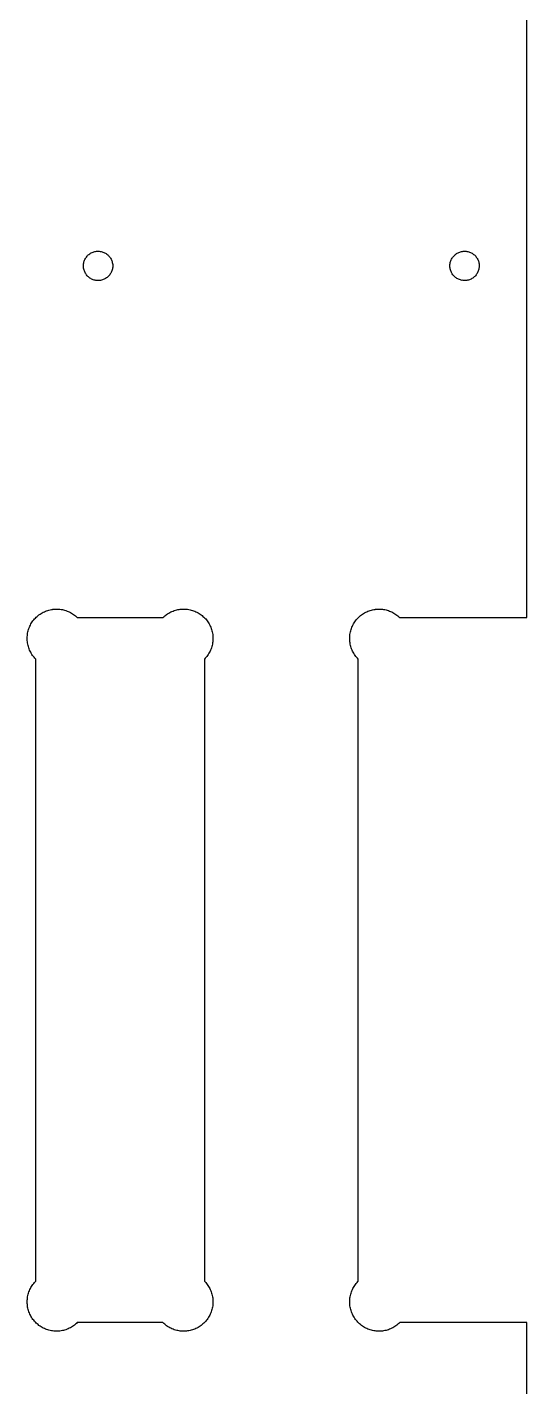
# Model space of a CAD drawing. Extents: x 0 to 96, y 0 to 48.
# Drawn here: x 92.06 to 94.19, y 11.59 to 17.39 of the extents above; entities that cross this region are included whole.
import ezdxf

# ---------------------------------------------------------------- set-up
doc = ezdxf.new("R2010")
doc.units = 0
doc.layers.add('Layer_1', color=7, linetype='CONTINUOUS')

msp = doc.modelspace()

# ---------------------------------------------------------------- linework, layer by layer
at = {"layer": 'Layer_1', "color": 7}
for p, q in [((94.188295, 14.870249), (94.188295, 17.870091)), ((92.302862, 16.393477), (92.304438, 16.397059)), ((92.304438, 16.397059), (92.306012, 16.400524)), ((92.306012, 16.400524), (92.308374, 16.40387)), ((92.308374, 16.40387), (92.310343, 16.407059)), ((92.310343, 16.407059), (92.313099, 16.410091)), ((92.313099, 16.410091), (92.315854, 16.413004)), ((92.315854, 16.413004), (92.318611, 16.415721)), ((92.318611, 16.415721), (92.321367, 16.41824)), ((92.321367, 16.41824), (92.324517, 16.420602)), ((92.324517, 16.420602), (92.32806, 16.422729)), ((92.32806, 16.422729), (92.331209, 16.424658)), ((92.331209, 16.424658), (92.334752, 16.426351)), ((92.334752, 16.426351), (92.338689, 16.427847)), ((92.338689, 16.427847), (92.342232, 16.429107)), ((92.342232, 16.429107), (92.34617, 16.430129)), ((92.34617, 16.43013), (92.349713, 16.430874)), ((92.349713, 16.430878), (92.35365, 16.431433)), ((92.35365, 16.43143), (92.357587, 16.431708)), ((92.357587, 16.431706), (92.361524, 16.431706)), ((92.361524, 16.431744), (92.365461, 16.431544)), ((92.365461, 16.431548), (92.369398, 16.431114)), ((92.369398, 16.431114), (92.373335, 16.430403)), ((92.373335, 16.430406), (92.377272, 16.429461)), ((92.377272, 16.429461), (92.380815, 16.42828)), ((92.380815, 16.42828), (92.384359, 16.426902)), ((92.384359, 16.426902), (92.388295, 16.425249)), ((92.388295, 16.425249), (92.391445, 16.423398)), ((92.391445, 16.423398), (92.394989, 16.421311)), ((92.394989, 16.421311), (92.398138, 16.419068)), ((92.398138, 16.419068), (92.401288, 16.416587)), ((92.401288, 16.416587), (92.404043, 16.41391)), ((92.404043, 16.41391), (92.4068, 16.411076)), ((92.4068, 16.411076), (92.409162, 16.408083)), ((92.409162, 16.408083), (92.411524, 16.404933)), ((92.411524, 16.404933), (92.413887, 16.401666)), ((92.413887, 16.401666), (92.415854, 16.39824)), ((92.415854, 16.39824), (92.41743, 16.394697)), ((93.865854, 16.394697), (93.86743, 16.39824)), ((93.86743, 16.39824), (93.869398, 16.401666)), ((93.869398, 16.401666), (93.871367, 16.404933)), ((93.871367, 16.404933), (93.873729, 16.408083)), ((93.873729, 16.408083), (93.876484, 16.411076)), ((93.876484, 16.411076), (93.879241, 16.41391)), ((93.879241, 16.41391), (93.881997, 16.416587)), ((93.881997, 16.416587), (93.885145, 16.419068)), ((93.885145, 16.419068), (93.888295, 16.421311)), ((93.888295, 16.421311), (93.891445, 16.423398)), ((93.891445, 16.423398), (93.894989, 16.425249)), ((93.894989, 16.425249), (93.898532, 16.426902)), ((93.898532, 16.426902), (93.902075, 16.42828)), ((93.902075, 16.42828), (93.906012, 16.429461)), ((93.906012, 16.429461), (93.909949, 16.430406)), ((93.909949, 16.430406), (93.913492, 16.431117)), ((93.913492, 16.431114), (93.91743, 16.431548)), ((93.91743, 16.431548), (93.921367, 16.431748)), ((93.921367, 16.431744), (93.925303, 16.431744)), ((93.925303, 16.431706), (93.929241, 16.431428)), ((93.929241, 16.43143), (93.933178, 16.430874)), ((93.933178, 16.430878), (93.937114, 16.430133)), ((93.937114, 16.43013), (93.941051, 16.429108)), ((93.941051, 16.429107), (93.944594, 16.427847)), ((93.944594, 16.427847), (93.948138, 16.426351)), ((93.948138, 16.426351), (93.951681, 16.424658)), ((93.951681, 16.424658), (93.955224, 16.422729)), ((93.955224, 16.422729), (93.958374, 16.420602)), ((93.958374, 16.420602), (93.961524, 16.41824)), ((93.961524, 16.41824), (93.964673, 16.415721)), ((93.964673, 16.415721), (93.96743, 16.413004)), ((93.96743, 16.413004), (93.970185, 16.410091)), ((93.970185, 16.410091), (93.972548, 16.407059)), ((93.972548, 16.407059), (93.97491, 16.40387)), ((93.97491, 16.40387), (93.976879, 16.400524)), ((93.976879, 16.400524), (93.978847, 16.397059)), ((93.978847, 16.397059), (93.980422, 16.393477)), ((92.297744, 16.370563), (92.298133, 16.3745)), ((92.297744, 16.366666), (92.297744, 16.370563)), ((92.298138, 16.362729), (92.297749, 16.366666)), ((92.298138, 16.3745), (92.298527, 16.378398)), ((92.298532, 16.358831), (92.298143, 16.362729)), ((92.299319, 16.355012), (92.29853, 16.358831)), ((92.298532, 16.378398), (92.299321, 16.382257)), ((92.299319, 16.382257), (92.300108, 16.386076)), ((92.3005, 16.351193), (92.299319, 16.355012)), ((92.300107, 16.386076), (92.301288, 16.389816)), ((92.301681, 16.347492), (92.3005, 16.351193)), ((92.301288, 16.389816), (92.302862, 16.393477)), ((92.303257, 16.343831), (92.301681, 16.347492)), ((92.304831, 16.340327), (92.303257, 16.343831)), ((92.3068, 16.336902), (92.304831, 16.340327)), ((92.41428, 16.338004), (92.412311, 16.334697)), ((92.416249, 16.341469), (92.41428, 16.338004)), ((92.417823, 16.345051), (92.416249, 16.341469)), ((92.41743, 16.394697), (92.419004, 16.391076)), ((92.419398, 16.348713), (92.417823, 16.345051)), ((92.419004, 16.391076), (92.420185, 16.387334)), ((92.420579, 16.352453), (92.419398, 16.348713)), ((92.420185, 16.387334), (92.420974, 16.383556)), ((92.421367, 16.356272), (92.420578, 16.352453)), ((92.420973, 16.383556), (92.421762, 16.379697)), ((92.422154, 16.36013), (92.421365, 16.356272)), ((92.42176, 16.379697), (92.422549, 16.3758)), ((92.422548, 16.364028), (92.422159, 16.36013)), ((92.422548, 16.3758), (92.422937, 16.371902)), ((92.422941, 16.367964), (92.422552, 16.364028)), ((92.422941, 16.371902), (92.422941, 16.367964)), ((93.86113, 16.36013), (93.860341, 16.364028)), ((93.860343, 16.371902), (93.860732, 16.3758)), ((93.860343, 16.367964), (93.860343, 16.371902)), ((93.860343, 16.364028), (93.860343, 16.367964)), ((93.860737, 16.3758), (93.861125, 16.379697)), ((93.86113, 16.379697), (93.861919, 16.383556)), ((93.861524, 16.356272), (93.861135, 16.36013)), ((93.862705, 16.352453), (93.861524, 16.356272)), ((93.861918, 16.383556), (93.863099, 16.387334)), ((93.863887, 16.348713), (93.862705, 16.352453)), ((93.863099, 16.387334), (93.86428, 16.391076)), ((93.865068, 16.345051), (93.863887, 16.348713)), ((93.86428, 16.391076), (93.865854, 16.394697)), ((93.866642, 16.341469), (93.865068, 16.345051)), ((93.868611, 16.338004), (93.866642, 16.341469)), ((93.870579, 16.334697), (93.868611, 16.338004)), ((93.97806, 16.340327), (93.976091, 16.336902)), ((93.980028, 16.343831), (93.97806, 16.340327)), ((93.981209, 16.347492), (93.980028, 16.343831)), ((93.980422, 16.393477), (93.981997, 16.389816)), ((93.982783, 16.351193), (93.981209, 16.347492)), ((93.981997, 16.389816), (93.983178, 16.386076)), ((93.983571, 16.355012), (93.982782, 16.351193)), ((93.983178, 16.386076), (93.983967, 16.382257)), ((93.984359, 16.358831), (93.98357, 16.355012)), ((93.983964, 16.382257), (93.984753, 16.378398)), ((93.985145, 16.362729), (93.984357, 16.358831)), ((93.984752, 16.378398), (93.985141, 16.3745)), ((93.985145, 16.3745), (93.985145, 16.370563)), ((93.985145, 16.370563), (93.985145, 16.366666)), ((93.985145, 16.366666), (93.985145, 16.362729)), ((92.309162, 16.333594), (92.3068, 16.336902)), ((92.311524, 16.330446), (92.309162, 16.333594)), ((92.313887, 16.327453), (92.311524, 16.330446)), ((92.316642, 16.324619), (92.313887, 16.327453)), ((92.319398, 16.321941), (92.316642, 16.324619)), ((92.322548, 16.3195), (92.319398, 16.321941)), ((92.325698, 16.317217), (92.322548, 16.3195)), ((92.329241, 16.31513), (92.325698, 16.317217)), ((92.33239, 16.31328), (92.329241, 16.31513)), ((92.335933, 16.311666), (92.33239, 16.31328)), ((92.33987, 16.310249), (92.335933, 16.311666)), ((92.343413, 16.309068), (92.33987, 16.310249)), ((92.347351, 16.308122), (92.343413, 16.309067)), ((92.351288, 16.307453), (92.347351, 16.30812)), ((92.355224, 16.306981), (92.351288, 16.307459)), ((92.359162, 16.306783), (92.355224, 16.306983)), ((92.363099, 16.306823), (92.359162, 16.306823)), ((92.367035, 16.307099), (92.363099, 16.306821)), ((92.370579, 16.30765), (92.367035, 16.307094)), ((92.374517, 16.308438), (92.370579, 16.307649)), ((92.378453, 16.309421), (92.374517, 16.308443)), ((92.381997, 16.310681), (92.378453, 16.309421)), ((92.385933, 16.312178), (92.381997, 16.310681)), ((92.389083, 16.31387), (92.385933, 16.312178)), ((92.392627, 16.3158), (92.389083, 16.31387)), ((92.39617, 16.317964), (92.392627, 16.3158)), ((92.399319, 16.320288), (92.39617, 16.317964)), ((92.402075, 16.322808), (92.399319, 16.320288)), ((92.404831, 16.325524), (92.402075, 16.322808)), ((92.407587, 16.328438), (92.404831, 16.325524)), ((92.409949, 16.331469), (92.407587, 16.328438)), ((92.412311, 16.334697), (92.409949, 16.331469)), ((93.872941, 16.331469), (93.870579, 16.334697)), ((93.875698, 16.328438), (93.872941, 16.331469)), ((93.87806, 16.325524), (93.875698, 16.328438)), ((93.880815, 16.322808), (93.87806, 16.325524)), ((93.883964, 16.320288), (93.880815, 16.322808)), ((93.887114, 16.317964), (93.883964, 16.320288)), ((93.890264, 16.3158), (93.887114, 16.317964)), ((93.893808, 16.31387), (93.890264, 16.3158)), ((93.897351, 16.312178), (93.893808, 16.31387)), ((93.900894, 16.310681), (93.897351, 16.312178)), ((93.904831, 16.309421), (93.900894, 16.310681)), ((93.908374, 16.308438), (93.904831, 16.309416)), ((93.912311, 16.30765), (93.908374, 16.308439)), ((93.916249, 16.307099), (93.912311, 16.307654)), ((93.920185, 16.306823), (93.916249, 16.307101)), ((93.924122, 16.306783), (93.920185, 16.306783)), ((93.92806, 16.306981), (93.924122, 16.306781)), ((93.931997, 16.307453), (93.92806, 16.306976)), ((93.935933, 16.308122), (93.931997, 16.307456)), ((93.939477, 16.309068), (93.935933, 16.308123)), ((93.943413, 16.310249), (93.939477, 16.309068)), ((93.946957, 16.311666), (93.943413, 16.310249)), ((93.9505, 16.31328), (93.946957, 16.311666)), ((93.954043, 16.31513), (93.9505, 16.31328)), ((93.957587, 16.317217), (93.954043, 16.31513)), ((93.960737, 16.3195), (93.957587, 16.317217)), ((93.963492, 16.321941), (93.960737, 16.3195)), ((93.966642, 16.324619), (93.963492, 16.321941)), ((93.969398, 16.327453), (93.966642, 16.324619)), ((93.97176, 16.330446), (93.969398, 16.327453)), ((93.974122, 16.333594), (93.97176, 16.330446)), ((93.976091, 16.336902), (93.974122, 16.333594)), ((92.117035, 14.888083), (92.12176, 14.89076)), ((92.12176, 14.89076), (92.126484, 14.89324)), ((92.126484, 14.89324), (92.131209, 14.895524)), ((92.131209, 14.895524), (92.135933, 14.897611)), ((92.135933, 14.897611), (92.140658, 14.899461)), ((92.140658, 14.899461), (92.145775, 14.901153)), ((92.145775, 14.901153), (92.150894, 14.902611)), ((92.150894, 14.902611), (92.155619, 14.90387)), ((92.155619, 14.90387), (92.16113, 14.904892)), ((92.16113, 14.904894), (92.166249, 14.905717)), ((92.166249, 14.905721), (92.171367, 14.90631)), ((92.171367, 14.906311), (92.176484, 14.9067)), ((92.176484, 14.906706), (92.181602, 14.906861)), ((92.181602, 14.906862), (92.187114, 14.906862)), ((92.187114, 14.906823), (92.192232, 14.906546)), ((92.192232, 14.906548), (92.197351, 14.906037)), ((92.197351, 14.906036), (92.202469, 14.905324)), ((92.202469, 14.905327), (92.207981, 14.904382)), ((92.207981, 14.904382), (92.212705, 14.90324)), ((92.212705, 14.90324), (92.217823, 14.901902)), ((92.217823, 14.901902), (92.222941, 14.900327)), ((92.222941, 14.900327), (92.22806, 14.898556)), ((92.22806, 14.898556), (92.232783, 14.896587)), ((92.232783, 14.896587), (92.237508, 14.894421)), ((92.237508, 14.894421), (92.242232, 14.89202)), ((92.242232, 14.89202), (92.246563, 14.889461)), ((92.661524, 14.889461), (92.665854, 14.89202)), ((92.665854, 14.89202), (92.670579, 14.894421)), ((92.670579, 14.894421), (92.675303, 14.896587)), ((92.675303, 14.896587), (92.680422, 14.898556)), ((92.680422, 14.898556), (92.685145, 14.900327)), ((92.685145, 14.900327), (92.690264, 14.901902)), ((92.690264, 14.901902), (92.695382, 14.90324)), ((92.695382, 14.90324), (92.7005, 14.904382)), ((92.7005, 14.904382), (92.705619, 14.905327)), ((92.705619, 14.905327), (92.710737, 14.906038)), ((92.710737, 14.906036), (92.715854, 14.906547)), ((92.715854, 14.906548), (92.720973, 14.906826)), ((92.720973, 14.906823), (92.726484, 14.906823)), ((92.726484, 14.906862), (92.731602, 14.906707)), ((92.731602, 14.906706), (92.736721, 14.906317)), ((92.736721, 14.906311), (92.741839, 14.905722)), ((92.741839, 14.905721), (92.747351, 14.904899)), ((92.747351, 14.904894), (92.752469, 14.903872)), ((92.752469, 14.90387), (92.757587, 14.902611)), ((92.757587, 14.902611), (92.762311, 14.901153)), ((92.762311, 14.901153), (92.76743, 14.899461)), ((92.76743, 14.899461), (92.772154, 14.897611)), ((92.772154, 14.897611), (92.777272, 14.895524)), ((92.777272, 14.895524), (92.781997, 14.89324)), ((92.781997, 14.89324), (92.786327, 14.89076)), ((92.786327, 14.89076), (92.791051, 14.888083)), ((93.492232, 14.888083), (93.496563, 14.89076)), ((93.496563, 14.89076), (93.501288, 14.89324)), ((93.501288, 14.89324), (93.506012, 14.895524)), ((93.506012, 14.895524), (93.510737, 14.897611)), ((93.510737, 14.897611), (93.515854, 14.899461)), ((93.515854, 14.899461), (93.520579, 14.901153)), ((93.520579, 14.901153), (93.525698, 14.902611)), ((93.525698, 14.902611), (93.530815, 14.90387)), ((93.530815, 14.90387), (93.535933, 14.904892)), ((93.535933, 14.904894), (93.541051, 14.905717)), ((93.541051, 14.905721), (93.54617, 14.90631)), ((93.54617, 14.906311), (93.551681, 14.9067)), ((93.551681, 14.906706), (93.5568, 14.906861)), ((93.5568, 14.906862), (93.561918, 14.906862)), ((93.561918, 14.906823), (93.56743, 14.906546)), ((93.56743, 14.906548), (93.572548, 14.906037)), ((93.572548, 14.906036), (93.577665, 14.905324)), ((93.577665, 14.905327), (93.582783, 14.904382)), ((93.582783, 14.904382), (93.587902, 14.90324)), ((93.587902, 14.90324), (93.59302, 14.901902)), ((93.59302, 14.901902), (93.598138, 14.900327)), ((93.598138, 14.900327), (93.602862, 14.898556)), ((93.602862, 14.898556), (93.607587, 14.896587)), ((93.607587, 14.896587), (93.612311, 14.894421)), ((93.612311, 14.894421), (93.617035, 14.89202)), ((93.617035, 14.89202), (93.62176, 14.889461)), ((92.06743, 14.829107), (92.069398, 14.83391)), ((92.069398, 14.83391), (92.07176, 14.838634)), ((92.07176, 14.838634), (92.074122, 14.84324)), ((92.074122, 14.84324), (92.076879, 14.847729)), ((92.076879, 14.847729), (92.079634, 14.852138)), ((92.079634, 14.852138), (92.082783, 14.85639)), ((92.082783, 14.85639), (92.085933, 14.860524)), ((92.085933, 14.860524), (92.089477, 14.86454)), ((92.089477, 14.86454), (92.09302, 14.868398)), ((92.09302, 14.868398), (92.096563, 14.872099)), ((92.096563, 14.872099), (92.1005, 14.875642)), ((92.1005, 14.875642), (92.104438, 14.879028)), ((92.104438, 14.879028), (92.108374, 14.882217)), ((92.108374, 14.882217), (92.112705, 14.885249)), ((92.112705, 14.885249), (92.117035, 14.888083)), ((92.246563, 14.889461), (92.251288, 14.886706)), ((92.251288, 14.886706), (92.255619, 14.883752)), ((92.255619, 14.883752), (92.259555, 14.880642)), ((92.259555, 14.880642), (92.263887, 14.877334)), ((92.263887, 14.877334), (92.267823, 14.87387)), ((92.267823, 14.87387), (92.271367, 14.870249)), ((92.271367, 14.870249), (92.636721, 14.870249)), ((92.636721, 14.870249), (92.640264, 14.87387)), ((92.640264, 14.87387), (92.644201, 14.877334)), ((92.644201, 14.877334), (92.648532, 14.880642)), ((92.648532, 14.880642), (92.652469, 14.883752)), ((92.652469, 14.883752), (92.6568, 14.886706)), ((92.6568, 14.886706), (92.661524, 14.889461)), ((92.791051, 14.888083), (92.795382, 14.885249)), ((92.795382, 14.885249), (92.799713, 14.882217)), ((92.799713, 14.882217), (92.80365, 14.879028)), ((92.80365, 14.879028), (92.807587, 14.875642)), ((92.807587, 14.875642), (92.811524, 14.872099)), ((92.811524, 14.872099), (92.815461, 14.868398)), ((92.815461, 14.868398), (92.819004, 14.86454)), ((92.819004, 14.86454), (92.822154, 14.860524)), ((92.822154, 14.860524), (92.825303, 14.85639)), ((92.825303, 14.85639), (92.828453, 14.852138)), ((92.828453, 14.852138), (92.831209, 14.847729)), ((92.831209, 14.847729), (92.833964, 14.84324)), ((92.833964, 14.84324), (92.836327, 14.838634)), ((92.836327, 14.838634), (92.838689, 14.83391)), ((92.838689, 14.83391), (92.840658, 14.829107)), ((93.442232, 14.829107), (93.444594, 14.83391)), ((93.444594, 14.83391), (93.446563, 14.838634)), ((93.446563, 14.838634), (93.449319, 14.84324)), ((93.449319, 14.84324), (93.451681, 14.847729)), ((93.451681, 14.847729), (93.454831, 14.852138)), ((93.454831, 14.852138), (93.457587, 14.85639)), ((93.457587, 14.85639), (93.46113, 14.860524)), ((93.46113, 14.860524), (93.46428, 14.86454)), ((93.46428, 14.86454), (93.467823, 14.868398)), ((93.467823, 14.868398), (93.471367, 14.872099)), ((93.471367, 14.872099), (93.475303, 14.875642)), ((93.475303, 14.875642), (93.479241, 14.879028)), ((93.479241, 14.879028), (93.483571, 14.882217)), ((93.483571, 14.882217), (93.487902, 14.885249)), ((93.487902, 14.885249), (93.492232, 14.888083)), ((93.62176, 14.889461), (93.626091, 14.886706)), ((93.626091, 14.886706), (93.630422, 14.883752)), ((93.630422, 14.883752), (93.634752, 14.880642)), ((93.634752, 14.880642), (93.638689, 14.877334)), ((93.638689, 14.877334), (93.642627, 14.87387)), ((93.642627, 14.87387), (93.646563, 14.870249)), ((93.646563, 14.870249), (94.188295, 14.870249)), ((92.057981, 14.783162), (92.05837, 14.788398)), ((92.057981, 14.777926), (92.057981, 14.783162)), ((92.058374, 14.772729), (92.057985, 14.777926)), ((92.058374, 14.788398), (92.058763, 14.793634)), ((92.058768, 14.793634), (92.059157, 14.798831)), ((92.059162, 14.798831), (92.059951, 14.803989)), ((92.059949, 14.803989), (92.06113, 14.809146)), ((92.06113, 14.809146), (92.062311, 14.814224)), ((92.062311, 14.814224), (92.063887, 14.819264)), ((92.063887, 14.819264), (92.065461, 14.824224)), ((92.065461, 14.824224), (92.06743, 14.829107)), ((92.840658, 14.829107), (92.842627, 14.824224)), ((92.842627, 14.824224), (92.844201, 14.819264)), ((92.844201, 14.819264), (92.845775, 14.814224)), ((92.845775, 14.814224), (92.846957, 14.809146)), ((92.846957, 14.809146), (92.848138, 14.803989)), ((92.848138, 14.803989), (92.848927, 14.798831)), ((92.848925, 14.798831), (92.849314, 14.793634)), ((92.849319, 14.793634), (92.849708, 14.788398)), ((92.849713, 14.788398), (92.850102, 14.783162)), ((92.850107, 14.777926), (92.849718, 14.772729)), ((92.850107, 14.783162), (92.850107, 14.777926)), ((93.433178, 14.788398), (93.433567, 14.793634)), ((93.433178, 14.783162), (93.433178, 14.788398)), ((93.433178, 14.777926), (93.433178, 14.783162)), ((93.433571, 14.772729), (93.433182, 14.777926)), ((93.433571, 14.793634), (93.43436, 14.798831)), ((93.434359, 14.798831), (93.435148, 14.803989)), ((93.435145, 14.803989), (93.435934, 14.809146)), ((93.435933, 14.809146), (93.437508, 14.814224)), ((93.437508, 14.814224), (93.438689, 14.819264)), ((93.438689, 14.819264), (93.440658, 14.824224)), ((93.440658, 14.824224), (93.442232, 14.829107)), ((92.058768, 14.767492), (92.058379, 14.772729)), ((92.059555, 14.762296), (92.058767, 14.767492)), ((92.060737, 14.757178), (92.059555, 14.762296)), ((92.061524, 14.752059), (92.060735, 14.757178)), ((92.063099, 14.746981), (92.061524, 14.752059)), ((92.064673, 14.741981), (92.063099, 14.746981)), ((92.066249, 14.737059), (92.064673, 14.741981)), ((92.068217, 14.732217), (92.066249, 14.737059)), ((92.070579, 14.727453), (92.068217, 14.732217)), ((92.072941, 14.722808), (92.070579, 14.727453)), ((92.075303, 14.71824), (92.072941, 14.722808)), ((92.07806, 14.713791), (92.075303, 14.71824)), ((92.832783, 14.71824), (92.830028, 14.713791)), ((92.835145, 14.722808), (92.832783, 14.71824)), ((92.837508, 14.727453), (92.835145, 14.722808)), ((92.83987, 14.732217), (92.837508, 14.727453)), ((92.841839, 14.737059), (92.83987, 14.732217)), ((92.843413, 14.741981), (92.841839, 14.737059)), ((92.844989, 14.746981), (92.843413, 14.741981)), ((92.846563, 14.752059), (92.844989, 14.746981)), ((92.847744, 14.757178), (92.846563, 14.752059)), ((92.848532, 14.762296), (92.847743, 14.757178)), ((92.849319, 14.767492), (92.84853, 14.762296)), ((92.849713, 14.772729), (92.849324, 14.767492)), ((93.433964, 14.767492), (93.433575, 14.772729)), ((93.434752, 14.762296), (93.433963, 14.767492)), ((93.43554, 14.757178), (93.434751, 14.762296)), ((93.436721, 14.752059), (93.43554, 14.757178)), ((93.437902, 14.746981), (93.436721, 14.752059)), ((93.439477, 14.741981), (93.437902, 14.746981)), ((93.441445, 14.737059), (93.439477, 14.741981)), ((93.443413, 14.732217), (93.441445, 14.737059)), ((93.445382, 14.727453), (93.443413, 14.732217)), ((93.447744, 14.722808), (93.445382, 14.727453)), ((93.4505, 14.71824), (93.447744, 14.722808)), ((93.453257, 14.713791), (93.4505, 14.71824)), ((92.081209, 14.709461), (92.07806, 14.713791)), ((92.084359, 14.705249), (92.081209, 14.709461)), ((92.087508, 14.701193), (92.084359, 14.705249)), ((92.091051, 14.697257), (92.087508, 14.701193)), ((92.094594, 14.693477), (92.091051, 14.697257)), ((92.094594, 12.043083), (92.094594, 14.693477)), ((92.817035, 14.697257), (92.813492, 14.693477)), ((92.813492, 14.693477), (92.813492, 12.043083)), ((92.820579, 14.701193), (92.817035, 14.697257)), ((92.823729, 14.705249), (92.820579, 14.701193)), ((92.826879, 14.709461), (92.823729, 14.705249)), ((92.830028, 14.713791), (92.826879, 14.709461)), ((93.456012, 14.709461), (93.453257, 14.713791)), ((93.459162, 14.705249), (93.456012, 14.709461)), ((93.462705, 14.701193), (93.459162, 14.705249)), ((93.466249, 14.697257), (93.462705, 14.701193)), ((93.469792, 14.693477), (93.466249, 14.697257)), ((93.469792, 12.043083), (93.469792, 14.693477)), ((92.063887, 11.992099), (92.065461, 11.997059)), ((92.065461, 11.997059), (92.06743, 12.001941)), ((92.06743, 12.001941), (92.069398, 12.006744)), ((92.069398, 12.006744), (92.07176, 12.011469)), ((92.07176, 12.011469), (92.074122, 12.016076)), ((92.074122, 12.016076), (92.076879, 12.020563)), ((92.076879, 12.020563), (92.079634, 12.024973)), ((92.079634, 12.024973), (92.082783, 12.029224)), ((92.082783, 12.029224), (92.085933, 12.033359)), ((92.085933, 12.033359), (92.089477, 12.037374)), ((92.089477, 12.037374), (92.09302, 12.041232)), ((92.09302, 12.041232), (92.094594, 12.043083)), ((92.813492, 12.043083), (92.815461, 12.041232)), ((92.815461, 12.041232), (92.819004, 12.037374)), ((92.819004, 12.037374), (92.822154, 12.033359)), ((92.822154, 12.033359), (92.825303, 12.029224)), ((92.825303, 12.029224), (92.828453, 12.024973)), ((92.828453, 12.024973), (92.831209, 12.020563)), ((92.831209, 12.020563), (92.833964, 12.016076)), ((92.833964, 12.016076), (92.836327, 12.011469)), ((92.836327, 12.011469), (92.838689, 12.006744)), ((92.838689, 12.006744), (92.840658, 12.001941)), ((92.840658, 12.001941), (92.842627, 11.997059)), ((92.842627, 11.997059), (92.844201, 11.992099)), ((93.438689, 11.992099), (93.440658, 11.997059)), ((93.440658, 11.997059), (93.442232, 12.001941)), ((93.442232, 12.001941), (93.444594, 12.006744)), ((93.444594, 12.006744), (93.446563, 12.011469)), ((93.446563, 12.011469), (93.449319, 12.016076)), ((93.449319, 12.016076), (93.451681, 12.020563)), ((93.451681, 12.020563), (93.454831, 12.024973)), ((93.454831, 12.024973), (93.457587, 12.029224)), ((93.457587, 12.029224), (93.46113, 12.033359)), ((93.46113, 12.033359), (93.46428, 12.037374)), ((93.46428, 12.037374), (93.467823, 12.041232)), ((93.467823, 12.041232), (93.469792, 12.043083)), ((92.057981, 11.955997), (92.05837, 11.961232)), ((92.057981, 11.953398), (92.057981, 11.955997)), ((92.058374, 11.948162), (92.057985, 11.953398)), ((92.058374, 11.961232), (92.058763, 11.966469)), ((92.058768, 11.942926), (92.058379, 11.948162)), ((92.058768, 11.966469), (92.059157, 11.971666)), ((92.059162, 11.937729), (92.058773, 11.942926)), ((92.059949, 11.932571), (92.05916, 11.937729)), ((92.059162, 11.971666), (92.059951, 11.976823)), ((92.059949, 11.976823), (92.06113, 11.981981)), ((92.06113, 11.981981), (92.062311, 11.987059)), ((92.062311, 11.987059), (92.063887, 11.992099)), ((92.844201, 11.992099), (92.845775, 11.987059)), ((92.845775, 11.987059), (92.846957, 11.981981)), ((92.846957, 11.981981), (92.848138, 11.976823)), ((92.848925, 11.937729), (92.848137, 11.932571)), ((92.848138, 11.976823), (92.848927, 11.971666)), ((92.848925, 11.971666), (92.849314, 11.966469)), ((92.849319, 11.942926), (92.84893, 11.937729)), ((92.849319, 11.966469), (92.849708, 11.961232)), ((92.849713, 11.948162), (92.849324, 11.942926)), ((92.849713, 11.961232), (92.850102, 11.955997)), ((92.850107, 11.953398), (92.849718, 11.948162)), ((92.850107, 11.955997), (92.850107, 11.953398)), ((93.433178, 11.961232), (93.433567, 11.966469)), ((93.433178, 11.955997), (93.433178, 11.961232)), ((93.433178, 11.953398), (93.433178, 11.955997)), ((93.433178, 11.948162), (93.433178, 11.953398)), ((93.433571, 11.942926), (93.433182, 11.948162)), ((93.434359, 11.937729), (93.43357, 11.942926)), ((93.433571, 11.966469), (93.43436, 11.971666)), ((93.435145, 11.932571), (93.434357, 11.937729)), ((93.434359, 11.971666), (93.435148, 11.976823)), ((93.435145, 11.976823), (93.435934, 11.981981)), ((93.435933, 11.981981), (93.437508, 11.987059)), ((93.437508, 11.987059), (93.438689, 11.992099)), ((92.06113, 11.927453), (92.059949, 11.932571)), ((92.062311, 11.922334), (92.06113, 11.927453)), ((92.063887, 11.917334), (92.062311, 11.922334)), ((92.065461, 11.912374), (92.063887, 11.917334)), ((92.06743, 11.907492), (92.065461, 11.912374)), ((92.069398, 11.902689), (92.06743, 11.907492)), ((92.07176, 11.897964), (92.069398, 11.902689)), ((92.074122, 11.893359), (92.07176, 11.897964)), ((92.076879, 11.888831), (92.074122, 11.893359)), ((92.079634, 11.884461), (92.076879, 11.888831)), ((92.082783, 11.88017), (92.079634, 11.884461)), ((92.085933, 11.876036), (92.082783, 11.88017)), ((92.825303, 11.88017), (92.822154, 11.876036)), ((92.828453, 11.884461), (92.825303, 11.88017)), ((92.831209, 11.888831), (92.828453, 11.884461)), ((92.833964, 11.893359), (92.831209, 11.888831)), ((92.836327, 11.897964), (92.833964, 11.893359)), ((92.838689, 11.902689), (92.836327, 11.897964)), ((92.840658, 11.907492), (92.838689, 11.902689)), ((92.842627, 11.912374), (92.840658, 11.907492)), ((92.844201, 11.917334), (92.842627, 11.912374)), ((92.845775, 11.922334), (92.844201, 11.917334)), ((92.846957, 11.927453), (92.845775, 11.922334)), ((92.848138, 11.932571), (92.846957, 11.927453)), ((93.435933, 11.927453), (93.435144, 11.932571)), ((93.437508, 11.922334), (93.435933, 11.927453)), ((93.438689, 11.917334), (93.437508, 11.922334)), ((93.440658, 11.912374), (93.438689, 11.917334)), ((93.442232, 11.907492), (93.440658, 11.912374)), ((93.444594, 11.902689), (93.442232, 11.907492)), ((93.446563, 11.897964), (93.444594, 11.902689)), ((93.449319, 11.893359), (93.446563, 11.897964)), ((93.451681, 11.888831), (93.449319, 11.893359)), ((93.454831, 11.884461), (93.451681, 11.888831)), ((93.457587, 11.88017), (93.454831, 11.884461)), ((93.46113, 11.876036), (93.457587, 11.88017)), ((92.089477, 11.872059), (92.085933, 11.876036)), ((92.09302, 11.868201), (92.089477, 11.872059)), ((92.096563, 11.8645), (92.09302, 11.868201)), ((92.1005, 11.860957), (92.096563, 11.8645)), ((92.104438, 11.857571), (92.1005, 11.860957)), ((92.108374, 11.854343), (92.104438, 11.857571)), ((92.112705, 11.851311), (92.108374, 11.854343)), ((92.117035, 11.848477), (92.112705, 11.851311)), ((92.12176, 11.8458), (92.117035, 11.848477)), ((92.126484, 11.843319), (92.12176, 11.8458)), ((92.131209, 11.841036), (92.126484, 11.843319)), ((92.135933, 11.838989), (92.131209, 11.841036)), ((92.140658, 11.837099), (92.135933, 11.838989)), ((92.145775, 11.835446), (92.140658, 11.837099)), ((92.150894, 11.833949), (92.145775, 11.835446)), ((92.155619, 11.832729), (92.150894, 11.833949)), ((92.16113, 11.831666), (92.155619, 11.832732)), ((92.166249, 11.830878), (92.16113, 11.831667)), ((92.171367, 11.830249), (92.166249, 11.830882)), ((92.176484, 11.829894), (92.171367, 11.83025)), ((92.181602, 11.829697), (92.176484, 11.829897)), ((92.187114, 11.829776), (92.181602, 11.829664)), ((92.192232, 11.830051), (92.187114, 11.829773)), ((92.197351, 11.830524), (92.192232, 11.830047)), ((92.202469, 11.831232), (92.197351, 11.830521)), ((92.207981, 11.832178), (92.202469, 11.831233)), ((92.212705, 11.833319), (92.207981, 11.832178)), ((92.217823, 11.834658), (92.212705, 11.833319)), ((92.222941, 11.836232), (92.217823, 11.834658)), ((92.22806, 11.838004), (92.222941, 11.836232)), ((92.232783, 11.839973), (92.22806, 11.838004)), ((92.237508, 11.842178), (92.232783, 11.839973)), ((92.242232, 11.84454), (92.237508, 11.842178)), ((92.246563, 11.847099), (92.242232, 11.84454)), ((92.251288, 11.849854), (92.246563, 11.847099)), ((92.255619, 11.852808), (92.251288, 11.849854)), ((92.259555, 11.855918), (92.255619, 11.852808)), ((92.263887, 11.859224), (92.259555, 11.855918)), ((92.267823, 11.862689), (92.263887, 11.859224)), ((92.271367, 11.866311), (92.267823, 11.862689)), ((92.636721, 11.866311), (92.271367, 11.866311)), ((92.640264, 11.862689), (92.636721, 11.866311)), ((92.644201, 11.859224), (92.640264, 11.862689)), ((92.648532, 11.855918), (92.644201, 11.859224)), ((92.652469, 11.852808), (92.648532, 11.855918)), ((92.6568, 11.849854), (92.652469, 11.852808)), ((92.661524, 11.847099), (92.6568, 11.849854)), ((92.665854, 11.84454), (92.661524, 11.847099)), ((92.670579, 11.842178), (92.665854, 11.84454)), ((92.675303, 11.839973), (92.670579, 11.842178)), ((92.680422, 11.838004), (92.675303, 11.839973)), ((92.685145, 11.836232), (92.680422, 11.838004)), ((92.690264, 11.834658), (92.685145, 11.836232)), ((92.695382, 11.833319), (92.690264, 11.834658)), ((92.7005, 11.832178), (92.695382, 11.833319)), ((92.705619, 11.831232), (92.7005, 11.832177)), ((92.710737, 11.830524), (92.705619, 11.831236)), ((92.715854, 11.830051), (92.710737, 11.830529)), ((92.720973, 11.829776), (92.715854, 11.830053)), ((92.726484, 11.829697), (92.720973, 11.829808)), ((92.731602, 11.829894), (92.726484, 11.829694)), ((92.736721, 11.830249), (92.731602, 11.829893)), ((92.741839, 11.830878), (92.736721, 11.830244)), ((92.747351, 11.831666), (92.741839, 11.830877)), ((92.752469, 11.832729), (92.747351, 11.831662)), ((92.757587, 11.833949), (92.752469, 11.832729)), ((92.762311, 11.835446), (92.757587, 11.833949)), ((92.76743, 11.837099), (92.762311, 11.835446)), ((92.772154, 11.838989), (92.76743, 11.837099)), ((92.777272, 11.841036), (92.772154, 11.838989)), ((92.781997, 11.843319), (92.777272, 11.841036)), ((92.786327, 11.8458), (92.781997, 11.843319)), ((92.791051, 11.848477), (92.786327, 11.8458)), ((92.795382, 11.851311), (92.791051, 11.848477)), ((92.799713, 11.854343), (92.795382, 11.851311)), ((92.80365, 11.857571), (92.799713, 11.854343)), ((92.807587, 11.860957), (92.80365, 11.857571)), ((92.811524, 11.8645), (92.807587, 11.860957)), ((92.815461, 11.868201), (92.811524, 11.8645)), ((92.819004, 11.872059), (92.815461, 11.868201)), ((92.822154, 11.876036), (92.819004, 11.872059)), ((93.46428, 11.872059), (93.46113, 11.876036)), ((93.467823, 11.868201), (93.46428, 11.872059)), ((93.471367, 11.8645), (93.467823, 11.868201)), ((93.475303, 11.860957), (93.471367, 11.8645)), ((93.479241, 11.857571), (93.475303, 11.860957)), ((93.483571, 11.854343), (93.479241, 11.857571)), ((93.487902, 11.851311), (93.483571, 11.854343)), ((93.492232, 11.848477), (93.487902, 11.851311)), ((93.496563, 11.8458), (93.492232, 11.848477)), ((93.501288, 11.843319), (93.496563, 11.8458)), ((93.506012, 11.841036), (93.501288, 11.843319)), ((93.510737, 11.838989), (93.506012, 11.841036)), ((93.515854, 11.837099), (93.510737, 11.838989)), ((93.520579, 11.835446), (93.515854, 11.837099)), ((93.525698, 11.833949), (93.520579, 11.835446)), ((93.530815, 11.832729), (93.525698, 11.833949)), ((93.535933, 11.831666), (93.530815, 11.832732)), ((93.541051, 11.830878), (93.535933, 11.831667)), ((93.54617, 11.830249), (93.541051, 11.830882)), ((93.551681, 11.829894), (93.54617, 11.83025)), ((93.5568, 11.829697), (93.551681, 11.829897)), ((93.561918, 11.829776), (93.5568, 11.829664)), ((93.56743, 11.830051), (93.561918, 11.829773)), ((93.572548, 11.830524), (93.56743, 11.830047)), ((93.577665, 11.831232), (93.572548, 11.830521)), ((93.582783, 11.832178), (93.577665, 11.831233)), ((93.587902, 11.833319), (93.582783, 11.832178)), ((93.59302, 11.834658), (93.587902, 11.833319)), ((93.598138, 11.836232), (93.59302, 11.834658)), ((93.602862, 11.838004), (93.598138, 11.836232)), ((93.607587, 11.839973), (93.602862, 11.838004)), ((93.612311, 11.842178), (93.607587, 11.839973)), ((93.617035, 11.84454), (93.612311, 11.842178)), ((93.62176, 11.847099), (93.617035, 11.84454)), ((93.626091, 11.849854), (93.62176, 11.847099)), ((93.630422, 11.852808), (93.626091, 11.849854)), ((93.634752, 11.855918), (93.630422, 11.852808)), ((93.638689, 11.859224), (93.634752, 11.855918)), ((93.642627, 11.862689), (93.638689, 11.859224)), ((93.646563, 11.866311), (93.642627, 11.862689)), ((94.188295, 11.866311), (93.646563, 11.866311)), ((94.188295, 8.866311), (94.188295, 11.866311))]:
    msp.add_line(p, q, dxfattribs=at)

doc.saveas('drawing.dxf')
